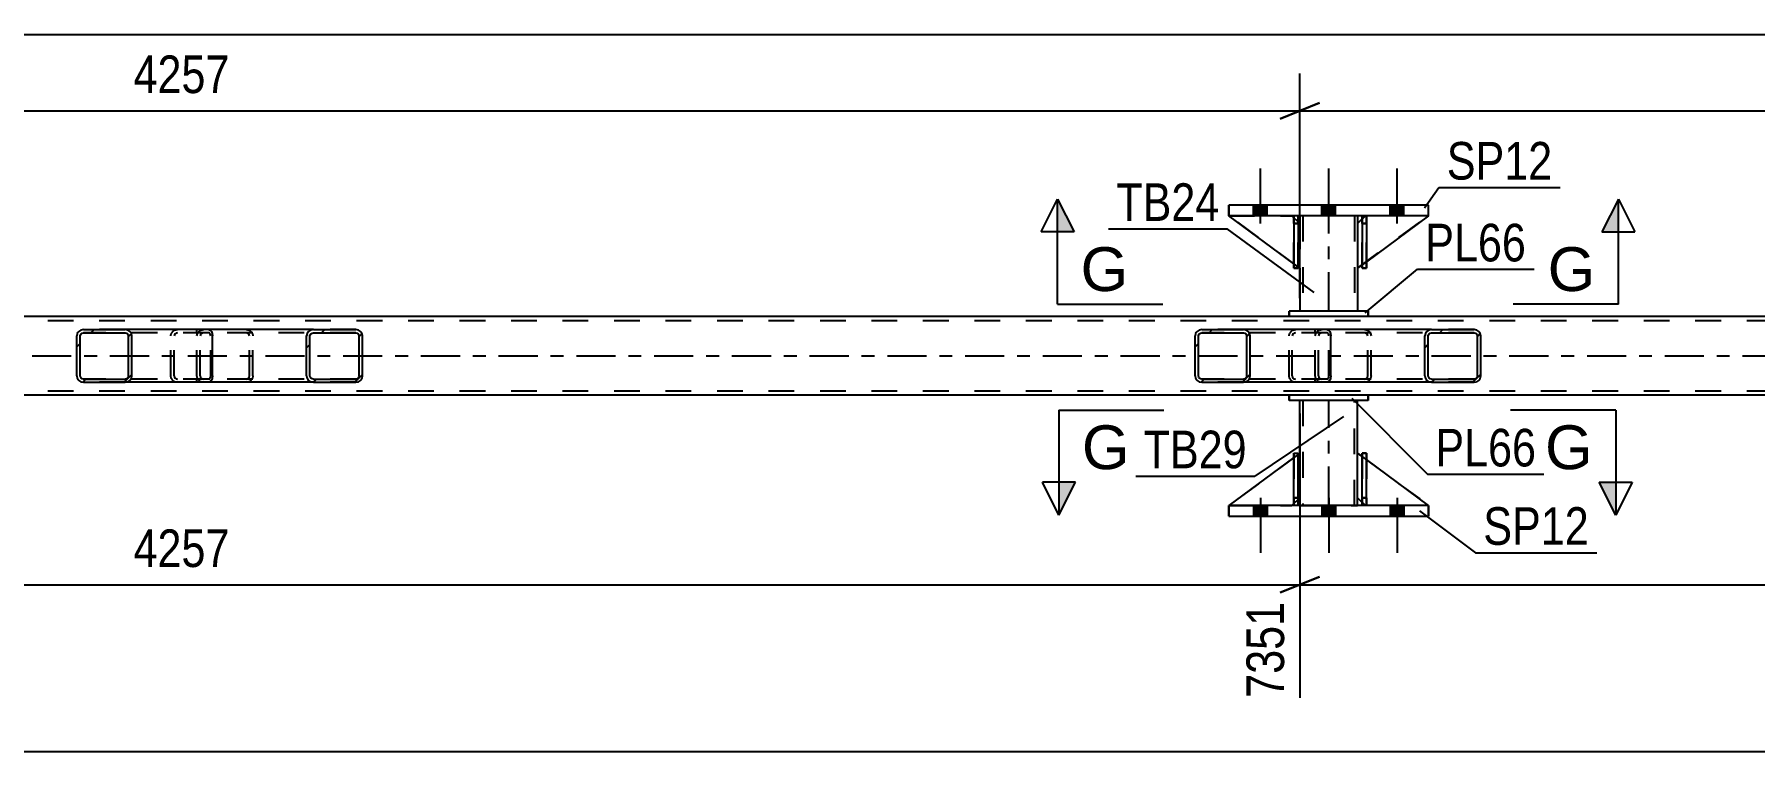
# Model space of a CAD drawing. Header units: millimetres. Extents: x -129 to 712, y -428 to 166.
# Drawn here: x 104.8 to 235.8, y -225.6 to -170.9 of the extents above; entities that cross this region are included whole.
import ezdxf

# ---------------------------------------------------------------- set-up
doc = ezdxf.new("R2010")
doc.units = ezdxf.units.MM
doc.linetypes.add('DXK_LINE_DOT2', pattern=[3.9198, 1.9599, -1.9599])
doc.linetypes.add('DXK_LINE_DOT3', pattern=[5.9187, 2.979, -0.9799, 0.9799, -0.9799])
doc.styles.add('Arial', font='ARIAL.TTF', dxfattribs={"height": 0.2})
doc.styles.add('Arial Narrow', font='ARIALN.TTF', dxfattribs={"height": 0.2})

# ---------------------------------------------------------------- blocks, each defined once
blk = doc.blocks.new('Part-232816670-4806 - 4530')
at = {"color": 7, "linetype": 'DXK_LINE_DOT2'}
for p, q in [((205.88, -185.34), (205.88, -184.74)), ((205.88, -184.74), (205.88, -184.74)), ((205.88, -184.74), (205.88, -188.74)), ((206.2, -184.74), (205.88, -184.74)), ((205.88, -188.74), (205.88, -185.34)), ((205.88, -185.34), (206.2, -185.34)), ((206.2, -185.34), (206.2, -184.74)), ((206.2, -188.74), (206.2, -184.74)), ((206.2, -185.34), (206.2, -188.74)), ((205.88, -188.74), (206.2, -188.74))]:
    blk.add_line(p, q, dxfattribs=at)
blk = doc.blocks.new('Bolt-232816670-4583 - 4530')
at = {"linetype": 'Continuous'}
for points in [[(198.65, -206.82), (197.61, -206.82), (197.61, -207.62), (198.65, -207.62)], [(198.65, -206.82), (197.61, -206.82), (197.61, -207.62), (198.65, -207.62)], [(198.65, -206.82), (197.61, -206.82), (197.61, -207.62), (198.65, -207.62)], [(203.85, -206.82), (202.81, -206.82), (202.81, -207.62), (203.85, -207.62)], [(203.85, -206.82), (202.81, -206.82), (202.81, -207.62), (203.85, -207.62)], [(209.05, -206.82), (208.01, -206.82), (208.01, -207.62), (209.05, -207.62)], [(209.05, -206.82), (208.01, -206.82), (208.01, -207.62), (209.05, -207.62)], [(209.05, -206.82), (208.01, -206.82), (208.01, -207.62), (209.05, -207.62)]]:
    blk.add_hatch(color=1, dxfattribs=at).paths.add_polyline_path(points)
at = {"color": 1, "linetype": 'Continuous'}
for p, q in [((197.61, -206.82), (197.61, -207.62)), ((197.61, -206.82), (197.61, -207.62)), ((197.61, -206.82), (197.61, -207.62)), ((198.13, -206.22), (198.13, -210.42)), ((198.13, -206.22), (198.13, -210.42)), ((198.13, -206.22), (198.13, -210.42)), ((198.65, -206.82), (198.65, -207.62)), ((198.65, -206.82), (198.65, -207.62)), ((198.65, -206.82), (198.65, -207.62)), ((202.81, -206.82), (202.81, -207.62)), ((202.81, -206.82), (202.81, -207.62)), ((203.33, -206.22), (203.33, -210.42)), ((203.33, -206.22), (203.33, -210.42)), ((203.85, -206.82), (203.85, -207.62)), ((203.85, -206.82), (203.85, -207.62)), ((208.01, -206.82), (208.01, -207.62)), ((208.01, -206.82), (208.01, -207.62)), ((208.01, -206.82), (208.01, -207.62)), ((208.53, -206.22), (208.53, -210.42)), ((208.53, -206.22), (208.53, -210.42)), ((208.53, -206.22), (208.53, -210.42)), ((209.05, -206.82), (209.05, -207.62)), ((209.05, -206.82), (209.05, -207.62)), ((209.05, -206.82), (209.05, -207.62))]:
    blk.add_line(p, q, dxfattribs=at)
blk = doc.blocks.new('Bolt-232816670-4584 - 4530')
at = {"linetype": 'Continuous'}
for points in [[(197.61, -184.74), (198.65, -184.74), (198.65, -183.94), (197.61, -183.94)], [(197.61, -184.74), (198.65, -184.74), (198.65, -183.94), (197.61, -183.94)], [(197.61, -184.74), (198.65, -184.74), (198.65, -183.94), (197.61, -183.94)], [(202.81, -184.74), (203.85, -184.74), (203.85, -183.94), (202.81, -183.94)], [(202.81, -184.74), (203.85, -184.74), (203.85, -183.94), (202.81, -183.94)], [(208.01, -184.74), (209.05, -184.74), (209.05, -183.94), (208.01, -183.94)], [(208.01, -184.74), (209.05, -184.74), (209.05, -183.94), (208.01, -183.94)], [(208.01, -184.74), (209.05, -184.74), (209.05, -183.94), (208.01, -183.94)]]:
    blk.add_hatch(color=1, dxfattribs=at).paths.add_polyline_path(points)
at = {"color": 1, "linetype": 'Continuous'}
for p, q in [((198.13, -185.34), (198.13, -181.14)), ((198.13, -185.34), (198.13, -181.14)), ((198.13, -185.34), (198.13, -181.14)), ((203.33, -185.34), (203.33, -181.14)), ((203.33, -185.34), (203.33, -181.14)), ((208.53, -185.34), (208.53, -181.14)), ((208.53, -185.34), (208.53, -181.14)), ((208.53, -185.34), (208.53, -181.14)), ((197.61, -184.74), (197.61, -183.94)), ((197.61, -184.74), (197.61, -183.94)), ((197.61, -184.74), (197.61, -183.94)), ((198.65, -184.74), (198.65, -183.94)), ((198.65, -184.74), (198.65, -183.94)), ((198.65, -184.74), (198.65, -183.94)), ((202.81, -184.74), (202.81, -183.94)), ((202.81, -184.74), (202.81, -183.94)), ((203.85, -184.74), (203.85, -183.94)), ((203.85, -184.74), (203.85, -183.94)), ((208.01, -184.74), (208.01, -183.94)), ((208.01, -184.74), (208.01, -183.94)), ((208.01, -184.74), (208.01, -183.94)), ((209.05, -184.74), (209.05, -183.94)), ((209.05, -184.74), (209.05, -183.94)), ((209.05, -184.74), (209.05, -183.94))]:
    blk.add_line(p, q, dxfattribs=at)
blk = doc.blocks.new('Part-232816670-4655 - 4530')
at = {"color": 7, "linetype": 'DXK_LINE_DOT2'}
for p, q in [((597.74, -192.42), (30.06, -192.42)), ((206.33, -192.42), (200.33, -192.42)), ((597.74, -192.74), (-61.1, -192.74)), ((597.74, -198.1), (-61.1, -198.1)), ((206.33, -198.42), (200.33, -198.42))]:
    blk.add_line(p, q, dxfattribs=at)
at = {"color": 2, "linetype": 'Continuous'}
for p, q in [((200.33, -192.42), (36.06, -192.42)), ((455.74, -192.42), (206.33, -192.42)), ((200.33, -198.42), (36.06, -198.42)), ((455.74, -198.42), (206.33, -198.42))]:
    blk.add_line(p, q, dxfattribs=at)
at = {"color": 7, "linetype": 'DXK_LINE_DOT3'}
blk.add_line((-61.1, -195.42), (597.74, -195.42), dxfattribs=at)
blk = doc.blocks.new('Part-232816670-4748 - 4530')
at = {"linetype": 'Continuous'}
h = blk.add_hatch(dxfattribs=at)
h.set_pattern_fill('', scale=0.7, style=0, pattern_type=0)
h.set_pattern_definition([(45, (112.176, -193.721), (-1.57154, 1.57154), [])])
h.paths.add_polyline_path([(112.21, -193.9), (112.18, -193.72), (112.07, -193.57), (111.9, -193.46), (111.71, -193.42), (108.53, -193.42), (108.33, -193.46), (108.17, -193.57), (108.06, -193.72), (108.02, -193.9), (108.02, -196.94), (108.06, -197.13), (108.17, -197.28), (108.33, -197.39), (108.53, -197.42), (111.71, -197.42), (111.9, -197.39), (112.07, -197.28), (112.18, -197.13), (112.21, -196.94)])
h.paths.add_polyline_path([(111.94, -197.04), (111.89, -197.11), (111.81, -197.17), (111.71, -197.18), (108.53, -197.18), (108.43, -197.17), (108.35, -197.11), (108.29, -197.04), (108.28, -196.94), (108.28, -193.9), (108.29, -193.81), (108.35, -193.73), (108.43, -193.68), (108.53, -193.66), (111.71, -193.66), (111.81, -193.68), (111.89, -193.73), (111.94, -193.81), (111.96, -193.9), (111.96, -196.94)])
at = {"color": 2, "linetype": 'Continuous'}
for p, q in [((108.06, -193.72), (108.02, -193.9)), ((108.28, -193.9), (108.29, -193.81)), ((108.29, -193.81), (108.35, -193.73)), ((108.53, -193.42), (108.33, -193.46)), ((108.35, -193.73), (108.43, -193.68)), ((108.43, -193.68), (108.53, -193.66)), ((108.53, -193.42), (111.71, -193.42)), ((108.53, -193.66), (111.71, -193.66)), ((118.08, -193.42), (111.71, -193.42)), ((111.9, -193.46), (111.71, -193.42)), ((111.71, -193.66), (111.81, -193.68)), ((111.81, -193.68), (111.89, -193.73)), ((111.89, -193.73), (111.94, -193.81)), ((111.94, -193.81), (111.96, -193.9)), ((112.21, -193.9), (112.18, -193.72)), ((118.08, -193.42), (118.18, -193.46)), ((118.18, -193.46), (118.27, -193.57)), ((118.27, -193.57), (118.33, -193.72)), ((118.33, -193.72), (118.35, -193.9)), ((108.02, -196.94), (108.02, -193.9)), ((108.28, -196.94), (108.28, -193.9)), ((111.96, -196.94), (111.96, -193.9)), ((112.21, -196.94), (112.21, -193.9)), ((118.35, -196.94), (118.35, -193.9)), ((108.02, -196.94), (108.06, -197.13)), ((108.29, -197.04), (108.28, -196.94)), ((108.35, -197.11), (108.29, -197.04)), ((108.33, -197.39), (108.53, -197.42)), ((108.43, -197.17), (108.35, -197.11)), ((108.53, -197.18), (108.43, -197.17)), ((108.53, -197.18), (111.71, -197.18)), ((108.53, -197.42), (111.71, -197.42)), ((111.81, -197.17), (111.71, -197.18)), ((111.71, -197.42), (111.9, -197.39)), ((118.08, -197.42), (111.71, -197.42)), ((111.89, -197.11), (111.81, -197.17)), ((111.94, -197.04), (111.89, -197.11)), ((111.96, -196.94), (111.94, -197.04)), ((112.18, -197.13), (112.21, -196.94)), ((118.18, -197.39), (118.08, -197.42)), ((118.27, -197.28), (118.18, -197.39)), ((118.33, -197.13), (118.27, -197.28)), ((118.35, -196.94), (118.33, -197.13))]:
    blk.add_line(p, q, dxfattribs=at)
at = {"color": 7, "linetype": 'DXK_LINE_DOT2'}
for p, q in [((111.71, -193.42), (108.53, -193.42)), ((118.08, -193.66), (108.53, -193.66)), ((115.17, -193.9), (115.21, -193.72)), ((115.45, -193.81), (115.43, -193.9)), ((115.5, -193.73), (115.45, -193.81)), ((115.48, -193.46), (115.68, -193.42)), ((115.58, -193.68), (115.5, -193.73)), ((115.68, -193.66), (115.58, -193.68)), ((117.17, -193.66), (117.17, -193.42)), ((118.13, -193.68), (118.08, -193.66)), ((118.18, -193.73), (118.13, -193.68)), ((118.21, -193.81), (118.18, -193.73)), ((118.22, -193.9), (118.21, -193.81)), ((115.17, -196.94), (115.17, -193.9)), ((115.43, -196.94), (115.43, -193.9)), ((118.22, -196.94), (118.22, -193.9)), ((118.08, -197.18), (108.53, -197.18)), ((111.71, -197.42), (108.53, -197.42)), ((115.21, -197.13), (115.17, -196.94)), ((115.43, -196.94), (115.45, -197.04)), ((115.45, -197.04), (115.5, -197.11)), ((115.68, -197.42), (115.48, -197.39)), ((115.5, -197.11), (115.58, -197.17)), ((115.58, -197.17), (115.68, -197.18)), ((117.17, -197.42), (117.17, -197.18)), ((118.08, -197.18), (118.13, -197.17)), ((118.13, -197.17), (118.18, -197.11)), ((118.18, -197.11), (118.21, -197.04)), ((118.21, -197.04), (118.22, -196.94))]:
    blk.add_line(p, q, dxfattribs=at)
at = {"color": 2, "linetype": 'Continuous'}
for centre, start, end in [((108.51, -193.92), 111.1941, 156.1506), ((111.73, -193.92), 23.8494, 68.8059), ((108.51, -196.93), 203.8494, 248.8059), ((111.73, -196.93), 291.1941, 336.1506)]:
    blk.add_arc(centre, 0.492, start, end, dxfattribs=at)
at = {"color": 7, "linetype": 'DXK_LINE_DOT2'}
for centre, start, end in [((115.66, -193.92), 111.1941, 156.1506), ((115.66, -196.93), 203.8494, 248.8059)]:
    blk.add_arc(centre, 0.492, start, end, dxfattribs=at)
blk = doc.blocks.new('Part-232816670-4749 - 4530')
at = {"linetype": 'Continuous'}
h = blk.add_hatch(dxfattribs=at)
h.set_pattern_fill('', scale=0.7, style=0, pattern_type=0)
h.set_pattern_definition([(45, (129.7354, -193.721), (-1.57154, 1.57154), [])])
h.paths.add_polyline_path([(129.77, -193.9), (129.74, -193.72), (129.62, -193.57), (129.46, -193.46), (129.26, -193.42), (126.03, -193.42), (125.83, -193.46), (125.67, -193.57), (125.56, -193.72), (125.52, -193.9), (125.52, -196.94), (125.56, -197.13), (125.67, -197.28), (125.83, -197.39), (126.03, -197.42), (129.26, -197.42), (129.46, -197.39), (129.62, -197.28), (129.74, -197.13), (129.77, -196.94)])
h.paths.add_polyline_path([(129.5, -197.04), (129.44, -197.11), (129.36, -197.17), (129.26, -197.18), (126.03, -197.18), (125.93, -197.17), (125.85, -197.11), (125.79, -197.04), (125.77, -196.94), (125.77, -193.9), (125.79, -193.81), (125.85, -193.73), (125.93, -193.68), (126.03, -193.66), (129.26, -193.66), (129.36, -193.68), (129.44, -193.73), (129.5, -193.81), (129.52, -193.9), (129.52, -196.94)])
at = {"color": 7, "linetype": 'DXK_LINE_DOT2'}
for p, q in [((117.17, -193.9), (117.21, -193.72)), ((117.44, -193.81), (117.42, -193.9)), ((117.5, -193.73), (117.44, -193.81)), ((117.48, -193.46), (117.68, -193.42)), ((117.58, -193.68), (117.5, -193.73)), ((117.68, -193.66), (117.58, -193.68)), ((118.08, -193.42), (117.68, -193.42)), ((129.26, -193.66), (117.68, -193.66)), ((120.91, -193.42), (121.11, -193.46)), ((121.01, -193.68), (120.91, -193.66)), ((121.09, -193.73), (121.01, -193.68)), ((121.15, -193.81), (121.09, -193.73)), ((121.17, -193.9), (121.15, -193.81)), ((121.39, -193.72), (121.42, -193.9)), ((129.26, -193.42), (126.03, -193.42)), ((117.17, -196.94), (117.17, -193.9)), ((117.42, -196.94), (117.42, -193.9)), ((121.17, -196.94), (121.17, -193.9)), ((121.42, -196.94), (121.42, -193.9)), ((117.21, -197.13), (117.17, -196.94)), ((117.42, -196.94), (117.44, -197.04)), ((117.44, -197.04), (117.5, -197.11)), ((117.68, -197.42), (117.48, -197.39)), ((117.5, -197.11), (117.58, -197.17)), ((117.58, -197.17), (117.68, -197.18)), ((129.26, -197.18), (117.68, -197.18)), ((118.08, -197.42), (117.68, -197.42)), ((120.91, -197.18), (121.01, -197.17)), ((121.11, -197.39), (120.91, -197.42)), ((121.01, -197.17), (121.09, -197.11)), ((121.09, -197.11), (121.15, -197.04)), ((121.15, -197.04), (121.17, -196.94)), ((121.42, -196.94), (121.39, -197.13)), ((129.26, -197.42), (126.03, -197.42))]:
    blk.add_line(p, q, dxfattribs=at)
at = {"color": 2, "linetype": 'Continuous'}
for p, q in [((126.03, -193.42), (118.08, -193.42)), ((125.56, -193.72), (125.52, -193.9)), ((125.77, -193.9), (125.79, -193.81)), ((125.79, -193.81), (125.85, -193.73)), ((126.03, -193.42), (125.83, -193.46)), ((125.85, -193.73), (125.93, -193.68)), ((125.93, -193.68), (126.03, -193.66)), ((126.03, -193.42), (129.26, -193.42)), ((126.03, -193.66), (129.26, -193.66)), ((129.46, -193.46), (129.26, -193.42)), ((129.26, -193.66), (129.36, -193.68)), ((129.36, -193.68), (129.44, -193.73)), ((129.44, -193.73), (129.5, -193.81)), ((129.5, -193.81), (129.52, -193.9)), ((129.77, -193.9), (129.74, -193.72)), ((125.52, -196.94), (125.52, -193.9)), ((125.77, -196.94), (125.77, -193.9)), ((129.52, -196.94), (129.52, -193.9)), ((129.77, -196.94), (129.77, -193.9)), ((126.03, -197.42), (118.08, -197.42)), ((125.52, -196.94), (125.56, -197.13)), ((125.79, -197.04), (125.77, -196.94)), ((125.85, -197.11), (125.79, -197.04)), ((125.83, -197.39), (126.03, -197.42)), ((125.93, -197.17), (125.85, -197.11)), ((126.03, -197.18), (125.93, -197.17)), ((126.03, -197.18), (129.26, -197.18)), ((126.03, -197.42), (129.26, -197.42)), ((129.36, -197.17), (129.26, -197.18)), ((129.26, -197.42), (129.46, -197.39)), ((129.44, -197.11), (129.36, -197.17)), ((129.5, -197.04), (129.44, -197.11)), ((129.52, -196.94), (129.5, -197.04)), ((129.74, -197.13), (129.77, -196.94))]:
    blk.add_line(p, q, dxfattribs=at)
at = {"color": 7, "linetype": 'DXK_LINE_DOT2'}
for centre, start, end in [((117.66, -193.93), 110.7583, 155.68), ((120.93, -193.93), 24.32, 69.2417), ((117.66, -196.92), 204.32, 249.2417), ((120.93, -196.92), 290.7583, 335.68)]:
    blk.add_arc(centre, 0.496, start, end, dxfattribs=at)
at = {"color": 2, "linetype": 'Continuous'}
for centre, start, end in [((126.01, -193.93), 110.7583, 155.68), ((129.28, -193.93), 24.32, 69.2417), ((126.01, -196.92), 204.32, 249.2417), ((129.28, -196.92), 290.7583, 335.68)]:
    blk.add_arc(centre, 0.496, start, end, dxfattribs=at)
blk = doc.blocks.new('Part-232816670-4750 - 4530')
at = {"linetype": 'Continuous'}
h = blk.add_hatch(dxfattribs=at)
h.set_pattern_fill('', scale=0.7, style=0, pattern_type=0)
h.set_pattern_definition([(45, (197.3102, -193.721), (-1.57154, 1.57154), [])])
h.paths.add_polyline_path([(197.35, -193.9), (197.31, -193.72), (197.2, -193.57), (197.04, -193.46), (196.85, -193.42), (193.66, -193.42), (193.47, -193.46), (193.31, -193.57), (193.2, -193.72), (193.16, -193.9), (193.16, -196.94), (193.2, -197.13), (193.31, -197.28), (193.47, -197.39), (193.66, -197.42), (196.85, -197.42), (197.04, -197.39), (197.2, -197.28), (197.31, -197.13), (197.35, -196.94)])
h.paths.add_polyline_path([(197.08, -197.04), (197.02, -197.11), (196.94, -197.17), (196.85, -197.18), (193.66, -197.18), (193.57, -197.17), (193.48, -197.11), (193.43, -197.04), (193.41, -196.94), (193.41, -193.9), (193.43, -193.81), (193.48, -193.73), (193.57, -193.68), (193.66, -193.66), (196.85, -193.66), (196.94, -193.68), (197.02, -193.73), (197.08, -193.81), (197.1, -193.9), (197.1, -196.94)])
at = {"color": 2, "linetype": 'Continuous'}
for p, q in [((193.2, -193.72), (193.16, -193.9)), ((193.41, -193.9), (193.43, -193.81)), ((193.43, -193.81), (193.48, -193.73)), ((193.66, -193.42), (193.47, -193.46)), ((193.48, -193.73), (193.57, -193.68)), ((193.57, -193.68), (193.66, -193.66)), ((193.66, -193.42), (196.85, -193.42)), ((193.66, -193.66), (196.85, -193.66)), ((203.21, -193.42), (196.85, -193.42)), ((197.04, -193.46), (196.85, -193.42)), ((196.85, -193.66), (196.94, -193.68)), ((196.94, -193.68), (197.02, -193.73)), ((197.02, -193.73), (197.08, -193.81)), ((197.08, -193.81), (197.1, -193.9)), ((197.35, -193.9), (197.31, -193.72)), ((203.21, -193.42), (203.32, -193.46)), ((203.32, -193.46), (203.41, -193.57)), ((203.41, -193.57), (203.46, -193.72)), ((203.46, -193.72), (203.49, -193.9)), ((193.16, -196.94), (193.16, -193.9)), ((193.41, -196.94), (193.41, -193.9)), ((197.1, -196.94), (197.1, -193.9)), ((197.35, -196.94), (197.35, -193.9)), ((203.49, -196.94), (203.49, -193.9)), ((193.16, -196.94), (193.2, -197.13)), ((193.43, -197.04), (193.41, -196.94)), ((193.48, -197.11), (193.43, -197.04)), ((193.47, -197.39), (193.66, -197.42)), ((193.57, -197.17), (193.48, -197.11)), ((193.66, -197.18), (193.57, -197.17)), ((193.66, -197.18), (196.85, -197.18)), ((193.66, -197.42), (196.85, -197.42)), ((196.94, -197.17), (196.85, -197.18)), ((196.85, -197.42), (197.04, -197.39)), ((203.21, -197.42), (196.85, -197.42)), ((197.02, -197.11), (196.94, -197.17)), ((197.08, -197.04), (197.02, -197.11)), ((197.1, -196.94), (197.08, -197.04)), ((197.31, -197.13), (197.35, -196.94)), ((203.32, -197.39), (203.21, -197.42)), ((203.41, -197.28), (203.32, -197.39)), ((203.46, -197.13), (203.41, -197.28)), ((203.49, -196.94), (203.46, -197.13))]:
    blk.add_line(p, q, dxfattribs=at)
at = {"color": 7, "linetype": 'DXK_LINE_DOT2'}
for p, q in [((196.85, -193.42), (193.66, -193.42)), ((203.21, -193.66), (193.66, -193.66)), ((200.31, -193.9), (200.35, -193.72)), ((200.58, -193.81), (200.56, -193.9)), ((200.63, -193.73), (200.58, -193.81)), ((200.62, -193.46), (200.81, -193.42)), ((200.71, -193.68), (200.63, -193.73)), ((200.81, -193.66), (200.71, -193.68)), ((202.3, -193.66), (202.3, -193.42)), ((203.27, -193.68), (203.21, -193.66)), ((203.31, -193.73), (203.27, -193.68)), ((203.34, -193.81), (203.31, -193.73)), ((203.35, -193.9), (203.34, -193.81)), ((200.31, -196.94), (200.31, -193.9)), ((200.56, -196.94), (200.56, -193.9)), ((203.35, -196.94), (203.35, -193.9)), ((203.21, -197.18), (193.66, -197.18)), ((196.85, -197.42), (193.66, -197.42)), ((200.35, -197.13), (200.31, -196.94)), ((200.56, -196.94), (200.58, -197.04)), ((200.58, -197.04), (200.63, -197.11)), ((200.81, -197.42), (200.62, -197.39)), ((200.63, -197.11), (200.66, -197.13)), ((200.66, -197.13), (200.71, -197.17)), ((200.71, -197.17), (200.81, -197.18)), ((202.3, -197.42), (202.3, -197.18)), ((203.21, -197.18), (203.27, -197.17)), ((203.27, -197.17), (203.31, -197.11)), ((203.31, -197.11), (203.34, -197.04)), ((203.34, -197.04), (203.35, -196.94))]:
    blk.add_line(p, q, dxfattribs=at)
at = {"color": 2, "linetype": 'Continuous'}
for centre, start, end in [((193.65, -193.92), 111.1941, 156.1506), ((196.86, -193.92), 23.8494, 68.8059), ((193.65, -196.93), 203.8494, 248.8059), ((196.86, -196.93), 291.1941, 336.1506)]:
    blk.add_arc(centre, 0.492, start, end, dxfattribs=at)
at = {"color": 7, "linetype": 'DXK_LINE_DOT2'}
for centre, start, end in [((200.8, -193.92), 111.2031, 156.1602), ((200.8, -196.93), 203.8398, 248.7969)]:
    blk.add_arc(centre, 0.492, start, end, dxfattribs=at)
blk = doc.blocks.new('Part-232816670-4751 - 4530')
at = {"linetype": 'Continuous'}
h = blk.add_hatch(dxfattribs=at)
h.set_pattern_fill('', scale=0.7, style=0, pattern_type=0)
h.set_pattern_definition([(45, (214.8697, -193.721), (-1.57154, 1.57154), [])])
h.paths.add_polyline_path([(214.91, -193.9), (214.87, -193.72), (214.76, -193.57), (214.59, -193.46), (214.4, -193.42), (211.16, -193.42), (210.97, -193.46), (210.8, -193.57), (210.69, -193.72), (210.65, -193.9), (210.65, -196.94), (210.69, -197.13), (210.8, -197.28), (210.97, -197.39), (211.16, -197.42), (214.4, -197.42), (214.59, -197.39), (214.76, -197.28), (214.87, -197.13), (214.91, -196.94)])
h.paths.add_polyline_path([(214.63, -197.04), (214.58, -197.11), (214.5, -197.17), (214.4, -197.18), (211.16, -197.18), (211.06, -197.17), (210.98, -197.11), (210.93, -197.04), (210.91, -196.94), (210.91, -193.9), (210.93, -193.81), (210.98, -193.73), (211.06, -193.68), (211.16, -193.66), (214.4, -193.66), (214.5, -193.68), (214.58, -193.73), (214.63, -193.81), (214.65, -193.9), (214.65, -196.94)])
at = {"color": 7, "linetype": 'DXK_LINE_DOT2'}
for p, q in [((202.3, -193.9), (202.34, -193.72)), ((202.58, -193.81), (202.56, -193.9)), ((202.63, -193.73), (202.58, -193.81)), ((202.62, -193.46), (202.81, -193.42)), ((202.72, -193.68), (202.63, -193.73)), ((202.81, -193.66), (202.72, -193.68)), ((203.21, -193.42), (202.81, -193.42)), ((214.4, -193.66), (202.81, -193.66)), ((206.05, -193.42), (206.25, -193.46)), ((206.15, -193.68), (206.05, -193.66)), ((206.23, -193.73), (206.15, -193.68)), ((206.29, -193.81), (206.23, -193.73)), ((206.31, -193.9), (206.29, -193.81)), ((206.52, -193.72), (206.56, -193.9)), ((214.4, -193.42), (211.16, -193.42)), ((202.3, -196.94), (202.3, -193.9)), ((202.56, -196.94), (202.56, -193.9)), ((206.31, -196.94), (206.31, -193.9)), ((206.56, -196.94), (206.56, -193.9)), ((202.34, -197.13), (202.3, -196.94)), ((202.56, -196.94), (202.58, -197.04)), ((202.58, -197.04), (202.63, -197.11)), ((202.81, -197.42), (202.62, -197.39)), ((202.63, -197.11), (202.72, -197.17)), ((202.72, -197.17), (202.81, -197.18)), ((214.4, -197.18), (202.81, -197.18)), ((203.21, -197.42), (202.81, -197.42)), ((206.05, -197.18), (206.15, -197.17)), ((206.25, -197.39), (206.05, -197.42)), ((206.15, -197.17), (206.23, -197.11)), ((206.23, -197.11), (206.29, -197.04)), ((206.29, -197.04), (206.31, -196.94)), ((206.56, -196.94), (206.52, -197.13)), ((214.4, -197.42), (211.16, -197.42))]:
    blk.add_line(p, q, dxfattribs=at)
at = {"color": 2, "linetype": 'Continuous'}
for p, q in [((211.16, -193.42), (203.21, -193.42)), ((210.69, -193.72), (210.65, -193.9)), ((210.91, -193.9), (210.93, -193.81)), ((210.93, -193.81), (210.98, -193.73)), ((211.16, -193.42), (210.97, -193.46)), ((210.98, -193.73), (211.06, -193.68)), ((211.06, -193.68), (211.16, -193.66)), ((211.16, -193.42), (214.4, -193.42)), ((211.16, -193.66), (214.4, -193.66)), ((214.59, -193.46), (214.4, -193.42)), ((214.4, -193.66), (214.5, -193.68)), ((214.5, -193.68), (214.58, -193.73)), ((214.58, -193.73), (214.63, -193.81)), ((214.63, -193.81), (214.65, -193.9)), ((214.91, -193.9), (214.87, -193.72)), ((210.65, -196.94), (210.65, -193.9)), ((210.91, -196.94), (210.91, -193.9)), ((214.65, -196.94), (214.65, -193.9)), ((214.91, -196.94), (214.91, -193.9)), ((211.16, -197.42), (203.21, -197.42)), ((210.65, -196.94), (210.69, -197.13)), ((210.93, -197.04), (210.91, -196.94)), ((210.98, -197.11), (210.93, -197.04)), ((210.97, -197.39), (211.16, -197.42)), ((211.06, -197.17), (210.98, -197.11)), ((211.16, -197.18), (211.06, -197.17)), ((211.16, -197.18), (214.4, -197.18)), ((211.16, -197.42), (214.4, -197.42)), ((214.5, -197.17), (214.4, -197.18)), ((214.4, -197.42), (214.59, -197.39)), ((214.58, -197.11), (214.5, -197.17)), ((214.63, -197.04), (214.58, -197.11)), ((214.65, -196.94), (214.63, -197.04)), ((214.87, -197.13), (214.91, -196.94))]:
    blk.add_line(p, q, dxfattribs=at)
at = {"color": 7, "linetype": 'DXK_LINE_DOT2'}
for centre, start, end in [((202.8, -193.93), 110.7479, 155.6687), ((206.07, -193.93), 24.3313, 69.2521), ((202.8, -196.92), 204.3313, 249.2521), ((206.07, -196.92), 290.7479, 335.6687)]:
    blk.add_arc(centre, 0.497, start, end, dxfattribs=at)
at = {"color": 2, "linetype": 'Continuous'}
for centre, start, end in [((211.14, -193.93), 110.7583, 155.68), ((214.42, -193.93), 24.32, 69.2417), ((211.14, -196.92), 204.32, 249.2417), ((214.42, -196.92), 290.7583, 335.68)]:
    blk.add_arc(centre, 0.496, start, end, dxfattribs=at)
blk = doc.blocks.new('Part-232816670-4762 - 4530')
at = {"color": 2, "linetype": 'Continuous'}
for p, q in [((201.13, -184.74), (201.13, -185.34)), ((205.53, -184.74), (205.53, -185.34)), ((201.13, -188.74), (201.13, -192.02)), ((205.53, -188.74), (205.53, -192.02))]:
    blk.add_line(p, q, dxfattribs=at)
at = {"color": 7, "linetype": 'DXK_LINE_DOT2'}
for p, q in [((205.53, -184.74), (201.13, -184.74)), ((201.13, -185.34), (201.13, -188.74)), ((201.37, -184.74), (201.37, -192.02)), ((205.29, -184.74), (205.29, -192.02)), ((205.53, -185.34), (205.53, -188.74)), ((205.53, -192.02), (201.13, -192.02))]:
    blk.add_line(p, q, dxfattribs=at)
at = {"color": 7, "linetype": 'DXK_LINE_DOT3'}
blk.add_line((203.33, -192.02), (203.33, -184.74), dxfattribs=at)
blk = doc.blocks.new('Part-232816670-4784 - 4530')
at = {"color": 2, "linetype": 'Continuous'}
for p, q in [((206.33, -192.02), (200.33, -192.02)), ((200.33, -192.42), (200.33, -192.02)), ((200.33, -192.02), (200.33, -192.02)), ((206.33, -192.42), (200.33, -192.42)), ((200.33, -192.42), (200.33, -192.42)), ((206.33, -192.02), (206.33, -192.42)), ((206.33, -192.02), (206.33, -192.02)), ((206.33, -192.42), (206.33, -192.42))]:
    blk.add_line(p, q, dxfattribs=at)
at = {"color": 7, "linetype": 'DXK_LINE_DOT2'}
for p, q in [((206.33, -192.02), (200.33, -192.02)), ((200.33, -192.02), (200.33, -192.42)), ((206.33, -192.42), (200.33, -192.42)), ((206.33, -192.42), (206.33, -192.02))]:
    blk.add_line(p, q, dxfattribs=at)
blk = doc.blocks.new('Part-232816670-4789 - 4530')
at = {"color": 2, "linetype": 'Continuous'}
for p, q in [((206.33, -198.42), (200.33, -198.42)), ((200.33, -198.82), (200.33, -198.42)), ((206.33, -198.82), (200.33, -198.82)), ((206.33, -198.42), (206.33, -198.82)), ((206.33, -198.42), (206.33, -198.42)), ((206.33, -198.82), (206.33, -198.82))]:
    blk.add_line(p, q, dxfattribs=at)
at = {"color": 7, "linetype": 'DXK_LINE_DOT2'}
for p, q in [((200.33, -198.42), (200.33, -198.82)), ((206.33, -198.82), (206.33, -198.42))]:
    blk.add_line(p, q, dxfattribs=at)
blk = doc.blocks.new('Part-232816670-4794 - 4530')
at = {"color": 2, "linetype": 'Continuous'}
for p, q in [((201.13, -202.82), (201.13, -198.82)), ((205.53, -202.82), (205.53, -198.82)), ((201.13, -206.82), (201.13, -206.22)), ((205.53, -206.82), (205.53, -206.22))]:
    blk.add_line(p, q, dxfattribs=at)
at = {"color": 7, "linetype": 'DXK_LINE_DOT2'}
for p, q in [((205.53, -198.82), (201.13, -198.82)), ((201.37, -198.82), (201.37, -206.82)), ((205.29, -206.82), (205.29, -198.82)), ((201.13, -206.22), (201.13, -202.82)), ((205.53, -206.22), (205.53, -202.82)), ((201.13, -206.82), (205.53, -206.82))]:
    blk.add_line(p, q, dxfattribs=at)
at = {"color": 7, "linetype": 'DXK_LINE_DOT3'}
blk.add_line((203.33, -206.82), (203.33, -198.82), dxfattribs=at)
blk = doc.blocks.new('Part-232816670-4799 - 4530')
at = {"color": 2, "linetype": 'Continuous'}
for p, q in [((210.93, -183.94), (195.73, -183.94)), ((195.73, -184.74), (195.73, -183.94)), ((210.93, -184.74), (210.93, -183.94)), ((210.93, -184.74), (195.73, -184.74))]:
    blk.add_line(p, q, dxfattribs=at)
at = {"color": 7, "linetype": 'DXK_LINE_DOT2'}
for p, q in [((195.73, -183.94), (195.73, -184.74)), ((210.93, -184.74), (210.93, -183.94))]:
    blk.add_line(p, q, dxfattribs=at)
blk = doc.blocks.new('Part-232816670-4804 - 4530')
at = {"color": 2, "linetype": 'Continuous'}
for p, q in [((195.73, -207.62), (195.73, -206.82)), ((210.93, -206.82), (195.73, -206.82)), ((210.93, -207.62), (210.93, -206.82)), ((195.73, -207.62), (210.93, -207.62))]:
    blk.add_line(p, q, dxfattribs=at)
at = {"color": 7, "linetype": 'DXK_LINE_DOT2'}
for p, q in [((195.73, -206.82), (195.73, -207.62)), ((210.93, -206.82), (210.93, -207.62))]:
    blk.add_line(p, q, dxfattribs=at)
blk = doc.blocks.new('Part-232816670-4805 - 4530')
at = {"color": 7, "linetype": 'DXK_LINE_DOT2'}
for p, q in [((200.68, -185.34), (200.68, -184.74)), ((200.68, -184.74), (200.68, -184.74)), ((200.68, -184.74), (200.68, -188.74)), ((201, -184.74), (200.68, -184.74)), ((200.68, -188.74), (200.68, -185.34)), ((200.68, -185.34), (201, -185.34)), ((201, -185.34), (201, -184.74)), ((201, -188.74), (201, -184.74)), ((201, -185.34), (201, -188.74)), ((200.68, -188.74), (201, -188.74))]:
    blk.add_line(p, q, dxfattribs=at)
blk = doc.blocks.new('Part-232816670-4807 - 4530')
at = {"color": 2, "linetype": 'Continuous'}
for p, q in [((201, -184.74), (200.68, -184.74)), ((200.68, -184.74), (200.68, -188.74)), ((201, -184.74), (201, -184.74)), ((201, -184.74), (201, -188.74)), ((201, -188.74), (200.68, -188.74))]:
    blk.add_line(p, q, dxfattribs=at)
at = {"color": 7, "linetype": 'DXK_LINE_DOT2'}
for p, q in [((200.68, -185.34), (200.68, -184.74)), ((201, -185.34), (200.68, -185.34)), ((200.68, -185.34), (200.68, -188.74)), ((201, -185.34), (201, -184.74)), ((201, -184.74), (201, -184.74)), ((201, -188.74), (201, -185.34))]:
    blk.add_line(p, q, dxfattribs=at)
blk = doc.blocks.new('Part-232816670-4808 - 4530')
at = {"color": 2, "linetype": 'Continuous'}
for p, q in [((206.2, -184.74), (205.88, -184.74)), ((205.88, -184.74), (205.88, -188.74)), ((206.2, -184.74), (206.2, -184.74)), ((206.2, -184.74), (206.2, -188.74)), ((206.2, -188.74), (205.88, -188.74))]:
    blk.add_line(p, q, dxfattribs=at)
at = {"color": 7, "linetype": 'DXK_LINE_DOT2'}
for p, q in [((205.88, -185.34), (205.88, -184.74)), ((206.2, -185.34), (205.88, -185.34)), ((205.88, -185.34), (205.88, -188.74)), ((206.2, -185.34), (206.2, -184.74)), ((206.2, -184.74), (206.2, -184.74)), ((206.2, -188.74), (206.2, -185.34))]:
    blk.add_line(p, q, dxfattribs=at)
blk = doc.blocks.new('Part-232816670-4809 - 4530')
at = {"color": 7, "linetype": 'DXK_LINE_DOT2'}
for p, q in [((201.13, -188.74), (195.73, -184.74)), ((195.73, -184.74), (200.53, -184.74)), ((200.53, -184.74), (201.13, -185.34)), ((201.13, -185.34), (200.53, -184.74)), ((201.13, -185.34), (201.13, -188.74)), ((201.13, -185.34), (201.13, -185.34)), ((201.13, -185.34), (201.13, -188.74))]:
    blk.add_line(p, q, dxfattribs=at)
blk = doc.blocks.new('Part-232816670-4810 - 4530')
at = {"color": 2, "linetype": 'Continuous'}
for p, q in [((200.68, -188.41), (195.73, -184.74)), ((200.68, -184.9), (200.53, -184.74)), ((201.13, -185.34), (201, -185.22)), ((201.13, -185.34), (201.13, -185.34)), ((201.13, -188.74), (201.13, -185.34)), ((201, -188.65), (201.13, -188.74)), ((201.13, -188.74), (201.13, -188.74))]:
    blk.add_line(p, q, dxfattribs=at)
at = {"color": 7, "linetype": 'DXK_LINE_DOT2'}
for p, q in [((200.53, -184.74), (195.73, -184.74)), ((200.53, -184.74), (201.13, -185.34)), ((201, -185.22), (200.68, -184.9)), ((201.13, -185.34), (201.13, -188.74)), ((201, -188.65), (200.68, -188.41))]:
    blk.add_line(p, q, dxfattribs=at)
blk = doc.blocks.new('Part-232816670-4811 - 4530')
at = {"color": 7, "linetype": 'DXK_LINE_DOT2'}
for p, q in [((206.13, -184.74), (205.53, -185.34)), ((205.53, -188.74), (210.93, -184.74)), ((205.53, -185.34), (205.53, -188.74)), ((210.93, -184.74), (206.13, -184.74))]:
    blk.add_line(p, q, dxfattribs=at)
blk = doc.blocks.new('Part-232816670-4812 - 4530')
at = {"color": 2, "linetype": 'Continuous'}
for p, q in [((205.88, -184.99), (205.53, -185.34)), ((205.53, -185.34), (205.53, -188.74)), ((210.93, -184.74), (206.2, -188.25)), ((205.88, -188.48), (205.53, -188.74))]:
    blk.add_line(p, q, dxfattribs=at)
at = {"color": 7, "linetype": 'DXK_LINE_DOT2'}
for p, q in [((206.13, -184.74), (205.88, -184.99)), ((210.93, -184.74), (206.13, -184.74)), ((206.2, -188.25), (205.88, -188.48))]:
    blk.add_line(p, q, dxfattribs=at)
blk = doc.blocks.new('Part-232816670-4813 - 4530')
at = {"color": 7, "linetype": 'DXK_LINE_DOT2'}
for p, q in [((200.68, -202.82), (201, -202.82)), ((200.68, -206.22), (200.68, -202.82)), ((200.68, -202.82), (200.68, -206.82)), ((201, -202.82), (201, -206.22)), ((201, -206.82), (201, -202.92)), ((201, -206.22), (200.68, -206.22)), ((200.68, -206.82), (200.68, -206.22)), ((201, -206.82), (200.68, -206.82)), ((201, -206.22), (201, -206.82)), ((201, -206.82), (201, -206.82))]:
    blk.add_line(p, q, dxfattribs=at)
blk = doc.blocks.new('Part-232816670-4814 - 4530')
at = {"color": 7, "linetype": 'DXK_LINE_DOT2'}
for p, q in [((206.2, -202.82), (205.88, -202.82)), ((205.88, -206.22), (205.88, -202.82)), ((205.88, -202.82), (205.88, -206.82)), ((206.2, -202.82), (206.2, -206.22)), ((206.2, -206.82), (206.2, -202.82)), ((206.2, -206.22), (205.88, -206.22)), ((205.88, -206.82), (205.88, -206.22)), ((206.2, -206.82), (205.88, -206.82)), ((206.2, -206.22), (206.2, -206.82)), ((206.2, -206.82), (206.2, -206.82))]:
    blk.add_line(p, q, dxfattribs=at)
blk = doc.blocks.new('Part-232816670-4815 - 4530')
at = {"color": 2, "linetype": 'Continuous'}
for p, q in [((200.68, -206.82), (200.68, -202.82)), ((200.68, -202.82), (201, -202.82)), ((201, -206.82), (201, -202.82)), ((200.68, -206.82), (200.68, -206.82)), ((201, -206.82), (200.68, -206.82))]:
    blk.add_line(p, q, dxfattribs=at)
at = {"color": 7, "linetype": 'DXK_LINE_DOT2'}
for p, q in [((200.68, -202.82), (200.68, -206.22)), ((201, -206.22), (201, -202.82)), ((200.68, -206.22), (200.68, -206.82)), ((200.68, -206.22), (201, -206.22)), ((201, -206.82), (201, -206.22)), ((201, -206.82), (201, -206.82))]:
    blk.add_line(p, q, dxfattribs=at)
blk = doc.blocks.new('Part-232816670-4816 - 4530')
at = {"color": 2, "linetype": 'Continuous'}
for p, q in [((205.88, -206.82), (205.88, -202.82)), ((205.88, -202.82), (206.2, -202.82)), ((206.2, -206.82), (206.2, -202.82)), ((205.88, -206.82), (205.88, -206.82)), ((206.2, -206.82), (205.88, -206.82))]:
    blk.add_line(p, q, dxfattribs=at)
at = {"color": 7, "linetype": 'DXK_LINE_DOT2'}
for p, q in [((205.88, -202.82), (205.88, -206.22)), ((206.2, -206.22), (206.2, -202.82)), ((205.88, -206.22), (205.88, -206.82)), ((205.88, -206.22), (206.2, -206.22)), ((206.2, -206.82), (206.2, -206.22)), ((206.2, -206.82), (206.2, -206.82))]:
    blk.add_line(p, q, dxfattribs=at)
blk = doc.blocks.new('Part-232816670-4817 - 4530')
at = {"color": 7, "linetype": 'DXK_LINE_DOT2'}
for p, q in [((201.13, -202.82), (195.73, -206.82)), ((201.13, -206.22), (201.13, -202.82)), ((201.13, -202.82), (201.13, -206.22)), ((195.73, -206.82), (200.53, -206.82)), ((200.53, -206.82), (201.13, -206.22)), ((201.13, -206.22), (200.53, -206.82)), ((201.13, -206.22), (201.13, -206.22))]:
    blk.add_line(p, q, dxfattribs=at)
blk = doc.blocks.new('Part-232816670-4818 - 4530')
at = {"color": 7, "linetype": 'DXK_LINE_DOT2'}
for p, q in [((201, -202.92), (200.68, -203.16)), ((201.13, -206.22), (201.13, -202.82)), ((195.73, -206.82), (200.53, -206.82)), ((201.13, -206.22), (200.53, -206.82)), ((201, -206.35), (200.68, -206.67))]:
    blk.add_line(p, q, dxfattribs=at)
at = {"color": 2, "linetype": 'Continuous'}
for p, q in [((201.13, -202.82), (201, -202.92)), ((201.13, -206.22), (201.13, -202.82)), ((200.68, -203.16), (195.73, -206.82)), ((200.68, -206.67), (200.53, -206.82)), ((201.13, -206.22), (201, -206.35)), ((201.13, -206.22), (201.13, -206.22))]:
    blk.add_line(p, q, dxfattribs=at)
blk = doc.blocks.new('Part-232816670-4819 - 4530')
at = {"color": 7, "linetype": 'DXK_LINE_DOT2'}
for p, q in [((205.53, -206.22), (205.53, -202.82)), ((205.53, -202.82), (210.93, -206.82)), ((206.13, -206.82), (205.53, -206.22)), ((210.93, -206.82), (206.13, -206.82))]:
    blk.add_line(p, q, dxfattribs=at)
blk = doc.blocks.new('Part-232816670-4820 - 4530')
at = {"color": 2, "linetype": 'Continuous'}
for p, q in [((205.53, -206.22), (205.53, -202.82)), ((205.88, -203.09), (205.53, -202.82)), ((210.93, -206.82), (206.2, -203.32)), ((205.88, -206.58), (205.53, -206.22))]:
    blk.add_line(p, q, dxfattribs=at)
at = {"color": 7, "linetype": 'DXK_LINE_DOT2'}
for p, q in [((206.2, -203.32), (205.88, -203.09)), ((206.13, -206.82), (205.88, -206.58)), ((210.93, -206.82), (206.13, -206.82)), ((210.93, -206.82), (210.93, -206.82)), ((210.93, -206.82), (210.93, -206.82))]:
    blk.add_line(p, q, dxfattribs=at)
blk = doc.blocks.new('StraightDimension-232816670-37890 - 4530')
at = {"color": 7, "linetype": 'Continuous'}
blk.add_line((-74, -225.56), (610.64, -225.56), dxfattribs=at)
blk = doc.blocks.new('StraightDimension-232816670-37848 - 4530')
at = {"color": 7, "linetype": 'Continuous'}
for p, q in [((201.13, -199.82), (201.13, -221.46)), ((202.63, -212.25), (199.63, -213.45)), ((201.13, -212.85), (456.54, -212.85))]:
    blk.add_line(p, q, dxfattribs=at)
blk = doc.blocks.new('StraightDimension-232816670-37849 - 4530')
at = {"color": 7, "linetype": 'Continuous'}
for p, q in [((201.13, -199.82), (201.13, -221.46)), ((30.86, -212.85), (201.13, -212.85)), ((199.63, -213.45), (202.63, -212.25))]:
    blk.add_line(p, q, dxfattribs=at)
at = {"color": 0}
blk.add_wipeout([(120.25, -212.1), (120.25, -207.9), (111.74, -207.9), (111.74, -212.1)], dxfattribs=at)
at = {"color": 3, "style": 'Arial Narrow'}
blk.add_text('4257', height=2.863, dxfattribs=at).set_placement((112.34, -211.5))
at = {"color": 0, "linetype": 'Continuous'}
blk.add_wipeout([(200.53, -213.55), (196.33, -213.55), (196.33, -222.06), (200.53, -222.06)], dxfattribs=at)
at = {"color": 3, "linetype": 'Continuous', "style": 'Arial Narrow'}
blk.add_text('7351', height=2.863, rotation=90.0002, dxfattribs=at).set_placement((199.93, -221.46))
blk = doc.blocks.new('StraightDimension-232816670-37902 - 4530')
at = {"color": 7, "linetype": 'Continuous'}
for p, q in [((201.13, -191.02), (201.13, -173.9)), ((202.63, -176.15), (199.63, -177.35)), ((201.13, -176.75), (456.54, -176.75))]:
    blk.add_line(p, q, dxfattribs=at)
blk = doc.blocks.new('StraightDimension-232816670-37903 - 4530')
at = {"color": 7, "linetype": 'Continuous'}
for p, q in [((201.13, -191.02), (201.13, -173.9)), ((30.86, -176.75), (201.13, -176.75)), ((199.63, -177.35), (202.63, -176.15))]:
    blk.add_line(p, q, dxfattribs=at)
at = {"color": 0}
blk.add_wipeout([(120.25, -176), (120.25, -171.8), (111.74, -171.8), (111.74, -176)], dxfattribs=at)
at = {"color": 3, "style": 'Arial Narrow'}
blk.add_text('4257', height=2.863, dxfattribs=at).set_placement((112.34, -175.4))
blk = doc.blocks.new('StraightDimension-232816670-37943 - 4530')
at = {"color": 7, "linetype": 'Continuous'}
blk.add_line((-73.2, -170.93), (609.84, -170.93), dxfattribs=at)
blk = doc.blocks.new('SectionMark-232816670-4997 - 4530')
at = {"linetype": 'Continuous'}
for points in [[(183.94, -185.98), (182.69, -185.98), (182.69, -183.48)], [(225.38, -185.98), (224.13, -185.98), (225.38, -183.48)]]:
    blk.add_hatch(color=6, dxfattribs=at).paths.add_polyline_path(points)
at = {"color": 6, "linetype": 'Continuous'}
for p, q in [((181.44, -185.98), (182.69, -183.48)), ((182.69, -191.48), (182.69, -183.48)), ((182.69, -183.48), (183.94, -185.98)), ((225.38, -183.48), (224.13, -185.98)), ((225.38, -191.48), (225.38, -183.48)), ((225.38, -183.48), (226.63, -185.98)), ((183.94, -185.98), (181.44, -185.98)), ((224.13, -185.98), (226.63, -185.98)), ((182.69, -191.48), (190.69, -191.48)), ((225.38, -191.48), (217.38, -191.48))]:
    blk.add_line(p, q, dxfattribs=at)
at = {"color": 0, "linetype": 'Continuous'}
for points in [[(188.07, -190.48), (188.07, -186.98), (184.44, -186.98), (184.44, -190.48)], [(223.63, -190.48), (223.63, -186.98), (220, -186.98), (220, -190.48)]]:
    blk.add_wipeout(points, dxfattribs=at)
at = {"color": 3, "linetype": 'Continuous', "style": 'Arial'}
for p in [(184.44, -190.48), (220, -190.48)]:
    blk.add_text('G', height=3.34, dxfattribs=at).set_placement(p)
blk = doc.blocks.new('Mark-232816670-4758 - 4530')
at = {"color": 0}
blk.add_wipeout([(195.01, -185.14), (195.01, -182.14), (187.16, -182.14), (187.16, -185.14)], dxfattribs=at)
blk.add_wipeout([(195.01, -185.14), (195.01, -182.14), (187.16, -182.14), (187.16, -185.14)], dxfattribs=at)
at = {"color": 30, "linetype": 'Continuous'}
for p in [(186.56, -185.74), (202.23, -190.6)]:
    blk.add_line(p, (195.61, -185.74), dxfattribs=at)
at = {"color": 3, "style": 'Arial Narrow'}
blk.add_text('TB24', height=2.863, dxfattribs=at).set_placement((187.16, -185.14))
blk = doc.blocks.new('Mark-232816670-4780 - 4530')
at = {"color": 0}
blk.add_wipeout([(218.36, -188.22), (218.36, -185.22), (210.68, -185.22), (210.68, -188.22)], dxfattribs=at)
blk.add_wipeout([(218.36, -188.22), (218.36, -185.22), (210.68, -185.22), (210.68, -188.22)], dxfattribs=at)
at = {"color": 30, "linetype": 'Continuous'}
for p, q in [((206.1, -192.14), (210.08, -188.82)), ((210.08, -188.82), (218.96, -188.82))]:
    blk.add_line(p, q, dxfattribs=at)
at = {"color": 3, "style": 'Arial Narrow'}
blk.add_text('PL66', height=2.863, dxfattribs=at).set_placement((210.68, -188.22))
blk = doc.blocks.new('Mark-232816670-4785 - 4530')
at = {"color": 0}
blk.add_wipeout([(219.12, -203.84), (219.12, -200.84), (211.45, -200.84), (211.45, -203.84)], dxfattribs=at)
blk.add_wipeout([(219.12, -203.84), (219.12, -200.84), (211.45, -200.84), (211.45, -203.84)], dxfattribs=at)
at = {"color": 30, "linetype": 'Continuous'}
for p, q in [((205.1, -198.63), (210.85, -204.44)), ((210.85, -204.44), (219.72, -204.44))]:
    blk.add_line(p, q, dxfattribs=at)
at = {"color": 3, "style": 'Arial Narrow'}
blk.add_text('PL66', height=2.863, dxfattribs=at).set_placement((211.45, -203.84))
blk = doc.blocks.new('Mark-232816670-4790 - 4530')
at = {"color": 0}
blk.add_wipeout([(197.1, -203.98), (197.1, -200.98), (189.24, -200.98), (189.24, -203.98)], dxfattribs=at)
blk.add_wipeout([(197.1, -203.98), (197.1, -200.98), (189.24, -200.98), (189.24, -203.98)], dxfattribs=at)
at = {"color": 30, "linetype": 'Continuous'}
for p in [(204.45, -200.03), (188.64, -204.58)]:
    blk.add_line(p, (197.7, -204.58), dxfattribs=at)
at = {"color": 3, "style": 'Arial Narrow'}
blk.add_text('TB29', height=2.863, dxfattribs=at).set_placement((189.24, -203.98))
blk = doc.blocks.new('Mark-232816670-4795 - 4530')
at = {"color": 0}
blk.add_wipeout([(220.36, -181.99), (220.36, -178.99), (212.32, -178.99), (212.32, -181.99)], dxfattribs=at)
blk.add_wipeout([(220.36, -181.99), (220.36, -178.99), (212.32, -178.99), (212.32, -181.99)], dxfattribs=at)
at = {"color": 30, "linetype": 'Continuous'}
for p, q in [((210.62, -184.14), (211.72, -182.59)), ((211.72, -182.59), (220.96, -182.59))]:
    blk.add_line(p, q, dxfattribs=at)
at = {"color": 3, "style": 'Arial Narrow'}
blk.add_text('SP12', height=2.863, dxfattribs=at).set_placement((212.32, -181.99))
blk = doc.blocks.new('Mark-232816670-4800 - 4530')
at = {"color": 0}
blk.add_wipeout([(223.14, -209.81), (223.14, -206.81), (215.1, -206.81), (215.1, -209.81)], dxfattribs=at)
blk.add_wipeout([(223.14, -209.81), (223.14, -206.81), (215.1, -206.81), (215.1, -209.81)], dxfattribs=at)
at = {"color": 30, "linetype": 'Continuous'}
for p, q in [((210.23, -207.23), (214.5, -210.41)), ((214.5, -210.41), (223.74, -210.41))]:
    blk.add_line(p, q, dxfattribs=at)
at = {"color": 3, "style": 'Arial Narrow'}
blk.add_text('SP12', height=2.863, dxfattribs=at).set_placement((215.1, -209.81))
blk = doc.blocks.new('SectionMark-232816670-4993 - 4530')
at = {"linetype": 'Continuous'}
for points in [[(182.79, -205.05), (184.04, -205.05), (182.79, -207.55)], [(223.93, -205.05), (225.18, -205.05), (225.18, -207.55)]]:
    blk.add_hatch(color=6, dxfattribs=at).paths.add_polyline_path(points)
at = {"color": 6, "linetype": 'Continuous'}
for p, q in [((182.79, -199.55), (190.79, -199.55)), ((182.79, -199.55), (182.79, -207.55)), ((225.18, -199.55), (217.18, -199.55)), ((225.18, -199.55), (225.18, -207.55)), ((182.79, -207.55), (181.54, -205.05)), ((184.04, -205.05), (181.54, -205.05)), ((182.79, -207.55), (184.04, -205.05)), ((223.93, -205.05), (226.43, -205.05)), ((225.18, -207.55), (223.93, -205.05)), ((226.43, -205.05), (225.18, -207.55))]:
    blk.add_line(p, q, dxfattribs=at)
at = {"color": 0, "linetype": 'Continuous'}
for points in [[(188.17, -204.05), (188.17, -200.55), (184.54, -200.55), (184.54, -204.05)], [(223.43, -204.05), (223.43, -200.55), (219.8, -200.55), (219.8, -204.05)]]:
    blk.add_wipeout(points, dxfattribs=at)
at = {"color": 3, "linetype": 'Continuous', "style": 'Arial'}
for p in [(184.54, -204.05), (219.8, -204.05)]:
    blk.add_text('G', height=3.34, dxfattribs=at).set_placement(p)

msp = doc.modelspace()

# ---------------------------------------------------------------- block references
for name in ['Bolt-232816670-4584 - 4530', 'Part-232816670-4799 - 4530', 'Part-232816670-4809 - 4530', 'Part-232816670-4810 - 4530', 'Part-232816670-4805 - 4530', 'Part-232816670-4807 - 4530', 'Part-232816670-4762 - 4530', 'Part-232816670-4811 - 4530', 'Part-232816670-4812 - 4530', 'Part-232816670-4806 - 4530', 'Part-232816670-4808 - 4530', 'Part-232816670-4655 - 4530', 'Part-232816670-4784 - 4530', 'Part-232816670-4748 - 4530', 'Part-232816670-4749 - 4530', 'Part-232816670-4750 - 4530', 'Part-232816670-4751 - 4530', 'Part-232816670-4789 - 4530', 'Part-232816670-4794 - 4530', 'Part-232816670-4817 - 4530', 'Part-232816670-4818 - 4530', 'Part-232816670-4813 - 4530', 'Part-232816670-4815 - 4530', 'Part-232816670-4819 - 4530', 'Part-232816670-4820 - 4530', 'Part-232816670-4814 - 4530', 'Part-232816670-4816 - 4530', 'Part-232816670-4804 - 4530', 'Bolt-232816670-4583 - 4530']:
    msp.add_blockref(name, (0, 0))

# ---------------------------------------------------------------- next in the draw order: block references
for name in ['StraightDimension-232816670-37902 - 4530', 'StraightDimension-232816670-37890 - 4530']:
    msp.add_blockref(name, (0, 0))

# ---------------------------------------------------------------- next in the draw order: block references
for name in ['StraightDimension-232816670-37903 - 4530', 'StraightDimension-232816670-37848 - 4530']:
    msp.add_blockref(name, (0, 0))

# ---------------------------------------------------------------- next in the draw order: block references
for name in ['StraightDimension-232816670-37943 - 4530', 'Mark-232816670-4785 - 4530', 'StraightDimension-232816670-37849 - 4530', 'Mark-232816670-4800 - 4530']:
    msp.add_blockref(name, (0, 0))

# ---------------------------------------------------------------- next in the draw order: block references
for name in ['SectionMark-232816670-4997 - 4530', 'Mark-232816670-4790 - 4530']:
    msp.add_blockref(name, (0, 0))

# ---------------------------------------------------------------- next in the draw order: block references
for name in ['Mark-232816670-4795 - 4530', 'Mark-232816670-4758 - 4530', 'Mark-232816670-4780 - 4530', 'SectionMark-232816670-4993 - 4530']:
    msp.add_blockref(name, (0, 0))

doc.saveas('drawing.dxf')
